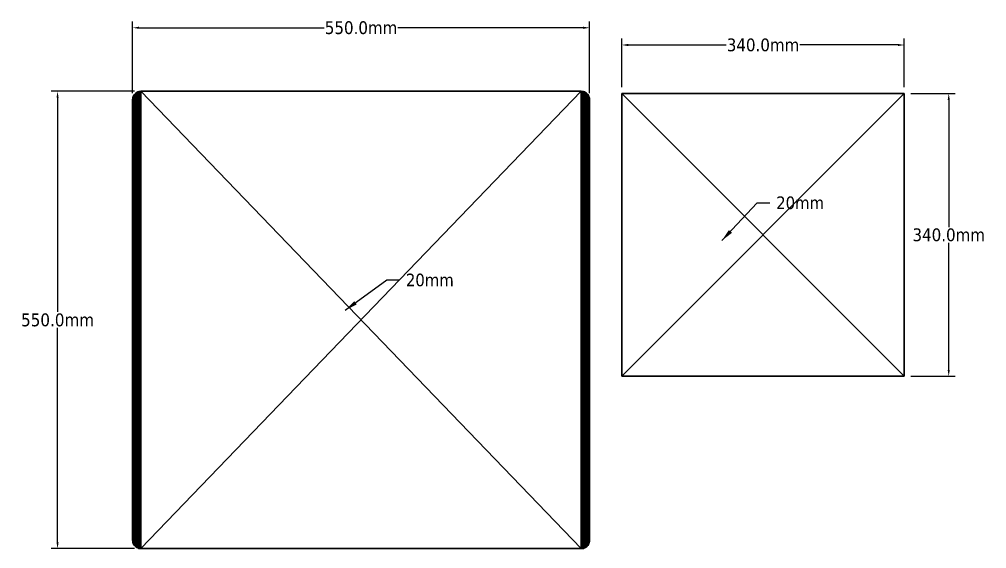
# Model space of a CAD drawing. Extents: x -115 to 1866, y 25 to 1268.
# Drawn here: x -115 to 1049, y 599 to 1235 of the extents above; entities that cross this region are included whole.
import ezdxf

# ---------------------------------------------------------------- set-up
doc = ezdxf.new("R2010")
doc.units = 0
doc.layers.get('0').update_dxf_attribs({"color": 13, "linetype": 'CONTINUOUS'})
doc.layers.get('DEFPOINTS').update_dxf_attribs({"linetype": 'CONTINUOUS'})
doc.styles.add('TAHOMA', font='Tahoma.ttf')
doc.dimstyles.new('DIMSTYLE1', dxfattribs={"dimtxt": 15.498803, "dimasz": 7.749402, "dimexe": 7.749402, "dimexo": 7.749402, "dimgap": 1.54988, "dimtad": 0, "dimtih": 1, "dimtoh": 1, "dimdec": 1, "dimzin": 0, "dimtxsty": 'TAHOMA', "dimcen": 0.09, "dimazin": 3, "dimtfac": 1, "dimtdec": 4, "dimtofl": 0, "dimtmove": 0, "dimatfit": 3, "dimtolj": 1, "dimtzin": 0})
doc.dimstyles.new('DIMSTYLE2', dxfattribs={"dimtxt": 15.374363, "dimasz": 7.687181, "dimexe": 7.687181, "dimexo": 7.687181, "dimgap": 1.537436, "dimtad": 0, "dimtih": 1, "dimtoh": 1, "dimdec": 1, "dimzin": 0, "dimtxsty": 'TAHOMA', "dimcen": 0.09, "dimazin": 3, "dimtfac": 1, "dimtdec": 4, "dimtofl": 0, "dimtmove": 0, "dimatfit": 3, "dimtolj": 1, "dimtzin": 0})
doc.dimstyles.get("Standard").update_dxf_attribs({"dimtxt": 0.18, "dimasz": 0.18, "dimexe": 0.18, "dimexo": 0.0625, "dimgap": 0.09, "dimtad": 0, "dimtih": 1, "dimtoh": 1, "dimdec": 4, "dimzin": 0, "dimtxsty": 'STANDARD', "dimcen": 0.09, "dimazin": 3, "dimtfac": 1, "dimtdec": 4, "dimtofl": 0, "dimtmove": 0, "dimatfit": 3, "dimtolj": 1, "dimtzin": 0})

# ---------------------------------------------------------------- blocks, each defined once
blk = doc.blocks.new('__________3')
for p, q in [((0, 340), (0, 0)), ((0, 340, 21), (0, 0, 21)), ((0, 340), (0, 340, 21)), ((340, 340), (0, 340)), ((340, 340, 21), (0, 340, 21)), ((340, 340), (340, 340, 21)), ((340, 0), (340, 340)), ((340, 0, 21), (340, 340, 21)), ((0, 0), (0, 0, 21)), ((0, 0, 21), (340, 0, 21)), ((0, 0), (340, 0)), ((340, 0), (340, 0, 21))]:
    blk.add_line(p, q)
at = {"color": 43}
mesh = blk.add_polyface(dxfattribs=at)
corners = [(0, 340, 21), (0, 0), (0, 0, 21), (0, 340)]
mesh.append_faces([[corners[k] for k in face] for face in [(0, 1, 2), (1, 0, 3)]], dxfattribs={"vtx0": -1, "color": 43})
mesh = blk.add_polyface(dxfattribs=at)
corners = [(0, 340, 21), (340, 340), (0, 340), (340, 340, 21)]
mesh.append_faces([[corners[k] for k in face] for face in [(0, 1, 2), (1, 0, 3)]], dxfattribs={"vtx0": -1, "color": 43})
at = {"color": 23}
mesh = blk.add_polyface(dxfattribs=at)
corners = [(340, 0, 21), (0, 340, 21), (0, 0, 21), (340, 340, 21)]
mesh.append_faces([[corners[k] for k in face] for face in [(0, 1, 2), (1, 0, 3)]], dxfattribs={"vtx0": -1, "color": 23})
mesh = blk.add_polyface(dxfattribs=at)
corners = [(340, 340), (0, 0), (0, 340), (340, 0)]
mesh.append_faces([[corners[k] for k in face] for face in [(0, 1, 2), (1, 0, 3)]], dxfattribs={"vtx0": -1, "color": 23})
at = {"color": 43}
mesh = blk.add_polyface(dxfattribs=at)
corners = [(340, 340), (340, 0, 21), (340, 0), (340, 340, 21)]
mesh.append_faces([[corners[k] for k in face] for face in [(0, 1, 2), (1, 0, 3)]], dxfattribs={"vtx0": -1, "color": 43})
mesh = blk.add_polyface(dxfattribs=at)
corners = [(340, 0, 21), (0, 0), (340, 0), (0, 0, 21)]
mesh.append_faces([[corners[k] for k in face] for face in [(0, 1, 2), (1, 0, 3)]], dxfattribs={"vtx0": -1, "color": 43})
blk = doc.blocks.new('__________8')
for p, q in [((3.9, 547.9, 21), (3.9, 547.9)), ((5, 548.7, 21), (5, 548.7)), ((6.2, 549.2, 21), (6.2, 549.2)), ((7.4, 549.7, 21), (7.4, 549.7)), ((8.7, 549.9, 21), (8.7, 549.9)), ((540, 550), (10, 550)), ((10, 550, 21), (10, 550)), ((540, 550, 21), (10, 550, 21)), ((540, 550, 21), (540, 550)), ((541.3, 549.9, 21), (541.3, 549.9)), ((542.6, 549.7, 21), (542.6, 549.7)), ((543.8, 549.2, 21), (543.8, 549.2)), ((545, 548.7, 21), (545, 548.7)), ((546.1, 547.9, 21), (546.1, 547.9)), ((0, 540), (0, 10)), ((0, 540, 21), (0, 540)), ((0, 540, 21), (0, 10, 21)), ((0.1, 541.3, 21), (0.1, 541.3)), ((0.3, 542.6, 21), (0.3, 542.6)), ((0.8, 543.8, 21), (0.8, 543.8)), ((1.3, 545, 21), (1.3, 545)), ((2.1, 546.1, 21), (2.1, 546.1)), ((2.9, 547.1, 21), (2.9, 547.1)), ((547.1, 547.1, 21), (547.1, 547.1)), ((547.9, 546.1, 21), (547.9, 546.1)), ((548.7, 545, 21), (548.7, 545)), ((549.2, 543.8, 21), (549.2, 543.8)), ((549.7, 542.6, 21), (549.7, 542.6)), ((549.9, 541.3, 21), (549.9, 541.3)), ((550, 10), (550, 540)), ((550, 10, 21), (550, 540, 21)), ((550, 540, 21), (550, 540)), ((0, 10, 21), (0, 10)), ((0.1, 8.7, 21), (0.1, 8.7)), ((0.3, 7.4, 21), (0.3, 7.4)), ((0.8, 6.2, 21), (0.8, 6.2)), ((1.3, 5, 21), (1.3, 5)), ((2.1, 3.9, 21), (2.1, 3.9)), ((2.9, 2.9, 21), (2.9, 2.9)), ((3.9, 2.1, 21), (3.9, 2.1)), ((5, 1.3, 21), (5, 1.3)), ((6.2, 0.8, 21), (6.2, 0.8)), ((7.4, 0.3, 21), (7.4, 0.3)), ((8.7, 0.1, 21), (8.7, 0.1)), ((10, 0), (540, 0)), ((10, 0, 21), (10, 0)), ((10, 0, 21), (540, 0, 21)), ((540, 0, 21), (540, 0)), ((541.3, 0.1, 21), (541.3, 0.1)), ((542.6, 0.3, 21), (542.6, 0.3)), ((543.8, 0.8, 21), (543.8, 0.8)), ((545, 1.3, 21), (545, 1.3)), ((546.1, 2.1, 21), (546.1, 2.1)), ((547.1, 2.9, 21), (547.1, 2.9)), ((547.9, 3.9, 21), (547.9, 3.9)), ((548.7, 5, 21), (548.7, 5)), ((549.2, 6.2, 21), (549.2, 6.2)), ((549.7, 7.4, 21), (549.7, 7.4)), ((549.9, 8.7, 21), (549.9, 8.7)), ((550, 10, 21), (550, 10))]:
    blk.add_line(p, q)
for centre, start, end in [((10, 540), 90, 180), ((10, 540, 21), 90, 180), ((10, 10), 180, 270), ((10, 10, 21), 180, 270), ((540, 10), 270, 360), ((540, 10, 21), 270, 360)]:
    blk.add_arc(centre, 10, start, end)
at = {"extrusion": (0, 0, -1)}
for centre in [(-540, 540), (-540, 540, -21)]:
    blk.add_arc(centre, 10, 90, 180, dxfattribs=at)
at = {"color": 23}
mesh = blk.add_polyface(dxfattribs=at)
corners = [(0.1, 541.3), (0, 10), (0, 540), (0.1, 8.7), (0.3, 542.6), (0.3, 7.4), (0.8, 543.8), (0.8, 6.2), (1.3, 545), (1.3, 5), (2.1, 546.1), (2.1, 3.9), (2.9, 547.1), (2.9, 2.9), (3.9, 547.9), (3.9, 2.1), (5, 548.7), (5, 1.3), (6.2, 549.2), (6.2, 0.8), (7.4, 549.7), (7.4, 0.3), (8.7, 549.9), (8.7, 0.1), (10, 550), (10, 0), (540, 550), (540, 0), (541.3, 549.9), (541.3, 0.1), (542.6, 549.7), (542.6, 0.3), (543.8, 549.2), (543.8, 0.8), (545, 548.7), (545, 1.3), (546.1, 547.9), (546.1, 2.1), (547.1, 547.1), (547.1, 2.9), (547.9, 546.1), (547.9, 3.9), (548.7, 545), (548.7, 5), (549.2, 543.8), (549.2, 6.2), (549.7, 542.6), (549.7, 7.4), (549.9, 541.3), (549.9, 8.7), (550, 540), (550, 10)]
mesh.append_faces([[corners[k] for k in face] for face in [(0, 1, 2), (49, 50, 51)]], dxfattribs={"vtx0": -1, "color": 23})
mesh.append_faces([[corners[k] for k in face] for face in [(1, 0, 3), (3, 4, 5), (5, 6, 7), (7, 8, 9), (9, 10, 11), (11, 12, 13), (13, 14, 15), (15, 16, 17), (17, 18, 19), (19, 20, 21), (21, 22, 23), (23, 24, 25), (25, 26, 27), (27, 28, 29), (29, 30, 31), (31, 32, 33), (33, 34, 35), (35, 36, 37), (37, 38, 39), (39, 40, 41), (41, 42, 43), (43, 44, 45), (45, 46, 47), (47, 48, 49)]], dxfattribs={"vtx0": -1, "vtx1": -1, "color": 23})
mesh.append_faces([[corners[k] for k in face] for face in [(3, 0, 4), (5, 4, 6), (7, 6, 8), (9, 8, 10), (11, 10, 12), (13, 12, 14), (15, 14, 16), (17, 16, 18), (19, 18, 20), (21, 20, 22), (23, 22, 24), (25, 24, 26), (27, 26, 28), (29, 28, 30), (31, 30, 32), (33, 32, 34), (35, 34, 36), (37, 36, 38), (39, 38, 40), (41, 40, 42), (43, 42, 44), (45, 44, 46), (47, 46, 48), (49, 48, 50)]], dxfattribs={"vtx0": -1, "vtx2": -1, "color": 23})
mesh = blk.add_polyface(dxfattribs=at)
corners = [(0.1, 8.7, 21), (0, 540, 21), (0, 10, 21), (0.1, 541.3, 21), (0.3, 7.4, 21), (0.3, 542.6, 21), (0.8, 6.2, 21), (0.8, 543.8, 21), (1.3, 5, 21), (1.3, 545, 21), (2.1, 3.9, 21), (2.1, 546.1, 21), (2.9, 2.9, 21), (2.9, 547.1, 21), (3.9, 2.1, 21), (3.9, 547.9, 21), (5, 1.3, 21), (5, 548.7, 21), (6.2, 0.8, 21), (6.2, 549.2, 21), (7.4, 0.3, 21), (7.4, 549.7, 21), (8.7, 0.1, 21), (8.7, 549.9, 21), (10, 0, 21), (10, 550, 21), (540, 0, 21), (540, 550, 21), (541.3, 0.1, 21), (541.3, 549.9, 21), (542.6, 0.3, 21), (542.6, 549.7, 21), (543.8, 0.8, 21), (543.8, 549.2, 21), (545, 1.3, 21), (545, 548.7, 21), (546.1, 2.1, 21), (546.1, 547.9, 21), (547.1, 2.9, 21), (547.1, 547.1, 21), (547.9, 3.9, 21), (547.9, 546.1, 21), (548.7, 5, 21), (548.7, 545, 21), (549.2, 6.2, 21), (549.2, 543.8, 21), (549.7, 7.4, 21), (549.7, 542.6, 21), (549.9, 8.7, 21), (549.9, 541.3, 21), (550, 10, 21), (550, 540, 21)]
mesh.append_faces([[corners[k] for k in face] for face in [(0, 1, 2), (49, 50, 51)]], dxfattribs={"vtx0": -1, "color": 23})
mesh.append_faces([[corners[k] for k in face] for face in [(1, 0, 3), (3, 4, 5), (5, 6, 7), (7, 8, 9), (9, 10, 11), (11, 12, 13), (13, 14, 15), (15, 16, 17), (17, 18, 19), (19, 20, 21), (21, 22, 23), (23, 24, 25), (25, 26, 27), (27, 28, 29), (29, 30, 31), (31, 32, 33), (33, 34, 35), (35, 36, 37), (37, 38, 39), (39, 40, 41), (41, 42, 43), (43, 44, 45), (45, 46, 47), (47, 48, 49)]], dxfattribs={"vtx0": -1, "vtx1": -1, "color": 23})
mesh.append_faces([[corners[k] for k in face] for face in [(3, 0, 4), (5, 4, 6), (7, 6, 8), (9, 8, 10), (11, 10, 12), (13, 12, 14), (15, 14, 16), (17, 16, 18), (19, 18, 20), (21, 20, 22), (23, 22, 24), (25, 24, 26), (27, 26, 28), (29, 28, 30), (31, 30, 32), (33, 32, 34), (35, 34, 36), (37, 36, 38), (39, 38, 40), (41, 40, 42), (43, 42, 44), (45, 44, 46), (47, 46, 48), (49, 48, 50)]], dxfattribs={"vtx0": -1, "vtx2": -1, "color": 23})
at = {"color": 43}
mesh = blk.add_polyface(dxfattribs=at)
corners = [(2.9, 547.1, 21), (3.9, 547.9), (2.9, 547.1), (3.9, 547.9, 21)]
mesh.append_faces([[corners[k] for k in face] for face in [(0, 1, 2), (1, 0, 3)]], dxfattribs={"vtx0": -1, "color": 43})
mesh = blk.add_polyface(dxfattribs=at)
corners = [(3.9, 547.9, 21), (5, 548.7), (3.9, 547.9), (5, 548.7, 21)]
mesh.append_faces([[corners[k] for k in face] for face in [(0, 1, 2), (1, 0, 3)]], dxfattribs={"vtx0": -1, "color": 43})
mesh = blk.add_polyface(dxfattribs=at)
corners = [(5, 548.7, 21), (6.2, 549.2), (5, 548.7), (6.2, 549.2, 21)]
mesh.append_faces([[corners[k] for k in face] for face in [(0, 1, 2), (1, 0, 3)]], dxfattribs={"vtx0": -1, "color": 43})
mesh = blk.add_polyface(dxfattribs=at)
corners = [(6.2, 549.2, 21), (7.4, 549.7), (6.2, 549.2), (7.4, 549.7, 21)]
mesh.append_faces([[corners[k] for k in face] for face in [(0, 1, 2), (1, 0, 3)]], dxfattribs={"vtx0": -1, "color": 43})
mesh = blk.add_polyface(dxfattribs=at)
corners = [(7.4, 549.7, 21), (8.7, 549.9), (7.4, 549.7), (8.7, 549.9, 21)]
mesh.append_faces([[corners[k] for k in face] for face in [(0, 1, 2), (1, 0, 3)]], dxfattribs={"vtx0": -1, "color": 43})
mesh = blk.add_polyface(dxfattribs=at)
corners = [(8.7, 549.9, 21), (10, 550), (8.7, 549.9), (10, 550, 21)]
mesh.append_faces([[corners[k] for k in face] for face in [(0, 1, 2), (1, 0, 3)]], dxfattribs={"vtx0": -1, "color": 43})
mesh = blk.add_polyface(dxfattribs=at)
corners = [(10, 550, 21), (540, 550), (10, 550), (540, 550, 21)]
mesh.append_faces([[corners[k] for k in face] for face in [(0, 1, 2), (1, 0, 3)]], dxfattribs={"vtx0": -1, "color": 43})
mesh = blk.add_polyface(dxfattribs=at)
corners = [(540, 550, 21), (541.3, 549.9), (540, 550), (541.3, 549.9, 21)]
mesh.append_faces([[corners[k] for k in face] for face in [(0, 1, 2), (1, 0, 3)]], dxfattribs={"vtx0": -1, "color": 43})
mesh = blk.add_polyface(dxfattribs=at)
corners = [(541.3, 549.9, 21), (542.6, 549.7), (541.3, 549.9), (542.6, 549.7, 21)]
mesh.append_faces([[corners[k] for k in face] for face in [(0, 1, 2), (1, 0, 3)]], dxfattribs={"vtx0": -1, "color": 43})
mesh = blk.add_polyface(dxfattribs=at)
corners = [(542.6, 549.7, 21), (543.8, 549.2), (542.6, 549.7), (543.8, 549.2, 21)]
mesh.append_faces([[corners[k] for k in face] for face in [(0, 1, 2), (1, 0, 3)]], dxfattribs={"vtx0": -1, "color": 43})
mesh = blk.add_polyface(dxfattribs=at)
corners = [(543.8, 549.2, 21), (545, 548.7), (543.8, 549.2), (545, 548.7, 21)]
mesh.append_faces([[corners[k] for k in face] for face in [(0, 1, 2), (1, 0, 3)]], dxfattribs={"vtx0": -1, "color": 43})
mesh = blk.add_polyface(dxfattribs=at)
corners = [(545, 548.7, 21), (546.1, 547.9), (545, 548.7), (546.1, 547.9, 21)]
mesh.append_faces([[corners[k] for k in face] for face in [(0, 1, 2), (1, 0, 3)]], dxfattribs={"vtx0": -1, "color": 43})
mesh = blk.add_polyface(dxfattribs=at)
corners = [(546.1, 547.9, 21), (547.1, 547.1), (546.1, 547.9), (547.1, 547.1, 21)]
mesh.append_faces([[corners[k] for k in face] for face in [(0, 1, 2), (1, 0, 3)]], dxfattribs={"vtx0": -1, "color": 43})
mesh = blk.add_polyface(dxfattribs=at)
corners = [(0.1, 541.3, 21), (0, 540), (0, 540, 21), (0.1, 541.3)]
mesh.append_faces([[corners[k] for k in face] for face in [(0, 1, 2), (1, 0, 3)]], dxfattribs={"vtx0": -1, "color": 43})
mesh = blk.add_polyface(dxfattribs=at)
corners = [(0, 540, 21), (0, 10), (0, 10, 21), (0, 540)]
mesh.append_faces([[corners[k] for k in face] for face in [(0, 1, 2), (1, 0, 3)]], dxfattribs={"vtx0": -1, "color": 43})
mesh = blk.add_polyface(dxfattribs=at)
corners = [(0.3, 542.6, 21), (0.1, 541.3), (0.1, 541.3, 21), (0.3, 542.6)]
mesh.append_faces([[corners[k] for k in face] for face in [(0, 1, 2), (1, 0, 3)]], dxfattribs={"vtx0": -1, "color": 43})
mesh = blk.add_polyface(dxfattribs=at)
corners = [(0.8, 543.8, 21), (0.3, 542.6), (0.3, 542.6, 21), (0.8, 543.8)]
mesh.append_faces([[corners[k] for k in face] for face in [(0, 1, 2), (1, 0, 3)]], dxfattribs={"vtx0": -1, "color": 43})
mesh = blk.add_polyface(dxfattribs=at)
corners = [(1.3, 545, 21), (0.8, 543.8), (0.8, 543.8, 21), (1.3, 545)]
mesh.append_faces([[corners[k] for k in face] for face in [(0, 1, 2), (1, 0, 3)]], dxfattribs={"vtx0": -1, "color": 43})
mesh = blk.add_polyface(dxfattribs=at)
corners = [(2.1, 546.1, 21), (1.3, 545), (1.3, 545, 21), (2.1, 546.1)]
mesh.append_faces([[corners[k] for k in face] for face in [(0, 1, 2), (1, 0, 3)]], dxfattribs={"vtx0": -1, "color": 43})
mesh = blk.add_polyface(dxfattribs=at)
corners = [(2.9, 547.1, 21), (2.1, 546.1), (2.1, 546.1, 21), (2.9, 547.1)]
mesh.append_faces([[corners[k] for k in face] for face in [(0, 1, 2), (1, 0, 3)]], dxfattribs={"vtx0": -1, "color": 43})
mesh = blk.add_polyface(dxfattribs=at)
corners = [(547.1, 547.1), (547.9, 546.1, 21), (547.9, 546.1), (547.1, 547.1, 21)]
mesh.append_faces([[corners[k] for k in face] for face in [(0, 1, 2), (1, 0, 3)]], dxfattribs={"vtx0": -1, "color": 43})
mesh = blk.add_polyface(dxfattribs=at)
corners = [(547.9, 546.1), (548.7, 545, 21), (548.7, 545), (547.9, 546.1, 21)]
mesh.append_faces([[corners[k] for k in face] for face in [(0, 1, 2), (1, 0, 3)]], dxfattribs={"vtx0": -1, "color": 43})
mesh = blk.add_polyface(dxfattribs=at)
corners = [(548.7, 545), (549.2, 543.8, 21), (549.2, 543.8), (548.7, 545, 21)]
mesh.append_faces([[corners[k] for k in face] for face in [(0, 1, 2), (1, 0, 3)]], dxfattribs={"vtx0": -1, "color": 43})
mesh = blk.add_polyface(dxfattribs=at)
corners = [(549.2, 543.8), (549.7, 542.6, 21), (549.7, 542.6), (549.2, 543.8, 21)]
mesh.append_faces([[corners[k] for k in face] for face in [(0, 1, 2), (1, 0, 3)]], dxfattribs={"vtx0": -1, "color": 43})
mesh = blk.add_polyface(dxfattribs=at)
corners = [(549.7, 542.6), (549.9, 541.3, 21), (549.9, 541.3), (549.7, 542.6, 21)]
mesh.append_faces([[corners[k] for k in face] for face in [(0, 1, 2), (1, 0, 3)]], dxfattribs={"vtx0": -1, "color": 43})
mesh = blk.add_polyface(dxfattribs=at)
corners = [(549.9, 541.3), (550, 540, 21), (550, 540), (549.9, 541.3, 21)]
mesh.append_faces([[corners[k] for k in face] for face in [(0, 1, 2), (1, 0, 3)]], dxfattribs={"vtx0": -1, "color": 43})
mesh = blk.add_polyface(dxfattribs=at)
corners = [(550, 540), (550, 10, 21), (550, 10), (550, 540, 21)]
mesh.append_faces([[corners[k] for k in face] for face in [(0, 1, 2), (1, 0, 3)]], dxfattribs={"vtx0": -1, "color": 43})
mesh = blk.add_polyface(dxfattribs=at)
corners = [(0, 10, 21), (0.1, 8.7), (0.1, 8.7, 21), (0, 10)]
mesh.append_faces([[corners[k] for k in face] for face in [(0, 1, 2), (1, 0, 3)]], dxfattribs={"vtx0": -1, "color": 43})
mesh = blk.add_polyface(dxfattribs=at)
corners = [(0.1, 8.7, 21), (0.3, 7.4), (0.3, 7.4, 21), (0.1, 8.7)]
mesh.append_faces([[corners[k] for k in face] for face in [(0, 1, 2), (1, 0, 3)]], dxfattribs={"vtx0": -1, "color": 43})
mesh = blk.add_polyface(dxfattribs=at)
corners = [(0.3, 7.4, 21), (0.8, 6.2), (0.8, 6.2, 21), (0.3, 7.4)]
mesh.append_faces([[corners[k] for k in face] for face in [(0, 1, 2), (1, 0, 3)]], dxfattribs={"vtx0": -1, "color": 43})
mesh = blk.add_polyface(dxfattribs=at)
corners = [(0.8, 6.2, 21), (1.3, 5), (1.3, 5, 21), (0.8, 6.2)]
mesh.append_faces([[corners[k] for k in face] for face in [(0, 1, 2), (1, 0, 3)]], dxfattribs={"vtx0": -1, "color": 43})
mesh = blk.add_polyface(dxfattribs=at)
corners = [(1.3, 5, 21), (2.1, 3.9), (2.1, 3.9, 21), (1.3, 5)]
mesh.append_faces([[corners[k] for k in face] for face in [(0, 1, 2), (1, 0, 3)]], dxfattribs={"vtx0": -1, "color": 43})
mesh = blk.add_polyface(dxfattribs=at)
corners = [(2.1, 3.9, 21), (2.9, 2.9), (2.9, 2.9, 21), (2.1, 3.9)]
mesh.append_faces([[corners[k] for k in face] for face in [(0, 1, 2), (1, 0, 3)]], dxfattribs={"vtx0": -1, "color": 43})
mesh = blk.add_polyface(dxfattribs=at)
corners = [(3.9, 2.1, 21), (2.9, 2.9), (3.9, 2.1), (2.9, 2.9, 21)]
mesh.append_faces([[corners[k] for k in face] for face in [(0, 1, 2), (1, 0, 3)]], dxfattribs={"vtx0": -1, "color": 43})
mesh = blk.add_polyface(dxfattribs=at)
corners = [(5, 1.3, 21), (3.9, 2.1), (5, 1.3), (3.9, 2.1, 21)]
mesh.append_faces([[corners[k] for k in face] for face in [(0, 1, 2), (1, 0, 3)]], dxfattribs={"vtx0": -1, "color": 43})
mesh = blk.add_polyface(dxfattribs=at)
corners = [(6.2, 0.8, 21), (5, 1.3), (6.2, 0.8), (5, 1.3, 21)]
mesh.append_faces([[corners[k] for k in face] for face in [(0, 1, 2), (1, 0, 3)]], dxfattribs={"vtx0": -1, "color": 43})
mesh = blk.add_polyface(dxfattribs=at)
corners = [(7.4, 0.3, 21), (6.2, 0.8), (7.4, 0.3), (6.2, 0.8, 21)]
mesh.append_faces([[corners[k] for k in face] for face in [(0, 1, 2), (1, 0, 3)]], dxfattribs={"vtx0": -1, "color": 43})
mesh = blk.add_polyface(dxfattribs=at)
corners = [(8.7, 0.1, 21), (7.4, 0.3), (8.7, 0.1), (7.4, 0.3, 21)]
mesh.append_faces([[corners[k] for k in face] for face in [(0, 1, 2), (1, 0, 3)]], dxfattribs={"vtx0": -1, "color": 43})
mesh = blk.add_polyface(dxfattribs=at)
corners = [(10, 0, 21), (8.7, 0.1), (10, 0), (8.7, 0.1, 21)]
mesh.append_faces([[corners[k] for k in face] for face in [(0, 1, 2), (1, 0, 3)]], dxfattribs={"vtx0": -1, "color": 43})
mesh = blk.add_polyface(dxfattribs=at)
corners = [(540, 0, 21), (10, 0), (540, 0), (10, 0, 21)]
mesh.append_faces([[corners[k] for k in face] for face in [(0, 1, 2), (1, 0, 3)]], dxfattribs={"vtx0": -1, "color": 43})
mesh = blk.add_polyface(dxfattribs=at)
corners = [(541.3, 0.1, 21), (540, 0), (541.3, 0.1), (540, 0, 21)]
mesh.append_faces([[corners[k] for k in face] for face in [(0, 1, 2), (1, 0, 3)]], dxfattribs={"vtx0": -1, "color": 43})
mesh = blk.add_polyface(dxfattribs=at)
corners = [(542.6, 0.3, 21), (541.3, 0.1), (542.6, 0.3), (541.3, 0.1, 21)]
mesh.append_faces([[corners[k] for k in face] for face in [(0, 1, 2), (1, 0, 3)]], dxfattribs={"vtx0": -1, "color": 43})
mesh = blk.add_polyface(dxfattribs=at)
corners = [(543.8, 0.8, 21), (542.6, 0.3), (543.8, 0.8), (542.6, 0.3, 21)]
mesh.append_faces([[corners[k] for k in face] for face in [(0, 1, 2), (1, 0, 3)]], dxfattribs={"vtx0": -1, "color": 43})
mesh = blk.add_polyface(dxfattribs=at)
corners = [(545, 1.3, 21), (543.8, 0.8), (545, 1.3), (543.8, 0.8, 21)]
mesh.append_faces([[corners[k] for k in face] for face in [(0, 1, 2), (1, 0, 3)]], dxfattribs={"vtx0": -1, "color": 43})
mesh = blk.add_polyface(dxfattribs=at)
corners = [(546.1, 2.1, 21), (545, 1.3), (546.1, 2.1), (545, 1.3, 21)]
mesh.append_faces([[corners[k] for k in face] for face in [(0, 1, 2), (1, 0, 3)]], dxfattribs={"vtx0": -1, "color": 43})
mesh = blk.add_polyface(dxfattribs=at)
corners = [(547.1, 2.9, 21), (546.1, 2.1), (547.1, 2.9), (546.1, 2.1, 21)]
mesh.append_faces([[corners[k] for k in face] for face in [(0, 1, 2), (1, 0, 3)]], dxfattribs={"vtx0": -1, "color": 43})
mesh = blk.add_polyface(dxfattribs=at)
corners = [(547.9, 3.9), (547.1, 2.9, 21), (547.1, 2.9), (547.9, 3.9, 21)]
mesh.append_faces([[corners[k] for k in face] for face in [(0, 1, 2), (1, 0, 3)]], dxfattribs={"vtx0": -1, "color": 43})
mesh = blk.add_polyface(dxfattribs=at)
corners = [(548.7, 5), (547.9, 3.9, 21), (547.9, 3.9), (548.7, 5, 21)]
mesh.append_faces([[corners[k] for k in face] for face in [(0, 1, 2), (1, 0, 3)]], dxfattribs={"vtx0": -1, "color": 43})
mesh = blk.add_polyface(dxfattribs=at)
corners = [(549.2, 6.2), (548.7, 5, 21), (548.7, 5), (549.2, 6.2, 21)]
mesh.append_faces([[corners[k] for k in face] for face in [(0, 1, 2), (1, 0, 3)]], dxfattribs={"vtx0": -1, "color": 43})
mesh = blk.add_polyface(dxfattribs=at)
corners = [(549.7, 7.4), (549.2, 6.2, 21), (549.2, 6.2), (549.7, 7.4, 21)]
mesh.append_faces([[corners[k] for k in face] for face in [(0, 1, 2), (1, 0, 3)]], dxfattribs={"vtx0": -1, "color": 43})
mesh = blk.add_polyface(dxfattribs=at)
corners = [(549.9, 8.7), (549.7, 7.4, 21), (549.7, 7.4), (549.9, 8.7, 21)]
mesh.append_faces([[corners[k] for k in face] for face in [(0, 1, 2), (1, 0, 3)]], dxfattribs={"vtx0": -1, "color": 43})
mesh = blk.add_polyface(dxfattribs=at)
corners = [(550, 10), (549.9, 8.7, 21), (549.9, 8.7), (550, 10, 21)]
mesh.append_faces([[corners[k] for k in face] for face in [(0, 1, 2), (1, 0, 3)]], dxfattribs={"vtx0": -1, "color": 43})
blk = doc.blocks.new('*D12')
at = {"color": 0}
for p, q in [((23.3, 1148.6), (-77, 1148.6)), ((-69.3, 1140.8), (-69.3, 883.2)), ((-69.3, 606.3), (-69.3, 864)), ((23.3, 598.6), (-77, 598.6))]:
    blk.add_line(p, q, dxfattribs=at)
for points in [[(-68, 1140.8), (-70.6, 1140.8), (-69.3, 1148.6)], [(-70.6, 606.3), (-68, 606.3), (-69.3, 598.6)]]:
    blk.add_solid(points, dxfattribs=at)
at = {"layer": 'DEFPOINTS', "color": 0}
for p in [(31, 1148.6), (-69.3, 598.6), (31, 598.6)]:
    blk.add_point(p, dxfattribs=at)
at = {"color": 0, "insert": (-69.3, 873.6), "char_height": 15.499, "attachment_point": 5, "style": 'TAHOMA'}
blk.add_mtext('\\A1;550.0mm', dxfattribs=at)
blk = doc.blocks.new('*D13')
at = {"color": 0}
for p, q in [((21, 1146.3), (21, 1232.7)), ((28.7, 1225), (251.7, 1225)), ((563.3, 1225), (340.3, 1225)), ((571, 1146.3), (571, 1232.7))]:
    blk.add_line(p, q, dxfattribs=at)
for points in [[(28.7, 1226.3), (28.7, 1223.7), (21, 1225)], [(563.3, 1223.7), (563.3, 1226.3), (571, 1225)]]:
    blk.add_solid(points, dxfattribs=at)
at = {"layer": 'DEFPOINTS', "color": 0}
for p in [(571, 1225), (21, 1138.6), (571, 1138.6)]:
    blk.add_point(p, dxfattribs=at)
at = {"color": 0, "insert": (296, 1225), "char_height": 15.374, "attachment_point": 5, "style": 'TAHOMA'}
blk.add_mtext('\\A1;550.0mm', dxfattribs=at)
blk = doc.blocks.new('*D15')
at = {"color": 0}
for p, q in [((609.8, 1153.6), (609.8, 1212)), ((949.8, 1153.6), (949.8, 1212)), ((617.5, 1204.3), (735.4, 1204.3)), ((942.1, 1204.3), (824.2, 1204.3))]:
    blk.add_line(p, q, dxfattribs=at)
for points in [[(617.5, 1205.6), (617.5, 1203), (609.8, 1204.3)], [(942.1, 1203), (942.1, 1205.6), (949.8, 1204.3)]]:
    blk.add_solid(points, dxfattribs=at)
at = {"layer": 'DEFPOINTS', "color": 0}
for p in [(609.8, 1204.3), (609.8, 1145.9), (949.8, 1145.9)]:
    blk.add_point(p, dxfattribs=at)
at = {"color": 0, "insert": (779.8, 1204.3), "char_height": 15.374, "attachment_point": 5, "style": 'TAHOMA'}
blk.add_mtext('\\A1;340.0mm', dxfattribs=at)
blk = doc.blocks.new('*D16')
at = {"color": 0}
for p, q in [((957.5, 1145.9), (1011, 1145.9)), ((1003.3, 1138.2), (1003.3, 985.4)), ((1003.3, 813.6), (1003.3, 966.3)), ((957.5, 805.9), (1011, 805.9))]:
    blk.add_line(p, q, dxfattribs=at)
for points in [[(1004.6, 1138.2), (1002, 1138.2), (1003.3, 1145.9)], [(1002, 813.6), (1004.6, 813.6), (1003.3, 805.9)]]:
    blk.add_solid(points, dxfattribs=at)
at = {"layer": 'DEFPOINTS', "color": 0}
for p in [(949.8, 1145.9), (949.8, 805.9), (1003.3, 805.9)]:
    blk.add_point(p, dxfattribs=at)
at = {"color": 0, "insert": (1003.3, 975.9), "char_height": 15.374, "attachment_point": 5, "style": 'TAHOMA'}
blk.add_mtext('\\A1;340.0mm', dxfattribs=at)

msp = doc.modelspace()

# ---------------------------------------------------------------- block references
for name, p in [('__________8', (21.03, 598.59)), ('__________3', (609.79, 805.89))]:
    msp.add_blockref(name, p)

# ---------------------------------------------------------------- texts
at = {"color": 49, "attachment_point": 1, "style": 'TAHOMA'}
for insert, char_height in [((795.63, 1022.15, 57.02), 15.161), ((349.95, 929.31, 56.2), 15.166)]:
    msp.add_mtext('20mm', dxfattribs=dict(at, insert=insert, char_height=char_height))

# ---------------------------------------------------------------- dimensions: what is measured, and where the dimension line sits
at = {"color": 49}
for base, p1, p2, picture, middle in [((571.03, 1225.03, 21), (21.03, 1138.59, 21), (571.03, 1138.59, 21), '*D13', (296.03, 1225.03, 21)), ((609.79, 1204.28, 21), (949.79, 1145.89, 21), (609.79, 1145.89, 21), '*D15', (779.79, 1204.28, 21))]:
    dim = msp.add_linear_dim(base=base, p1=p1, p2=p2, dimstyle='DIMSTYLE2', override={"dimpost": 'mm'}, dxfattribs=at)
    dim.commit()
    dim.dimension.update_dxf_attribs({"geometry": picture, "text_midpoint": middle})
for base, p1, p2, dimstyle, picture, middle in [((-69.29, 598.59), (31.03, 1148.59), (31.03, 598.59), 'DIMSTYLE1', '*D12', (-69.29, 873.59)), ((1003.32, 805.89, 21), (949.79, 1145.89, 21), (949.79, 805.89, 21), 'DIMSTYLE2', '*D16', (1003.32, 975.89, 21))]:
    dim = msp.add_linear_dim(base=base, p1=p1, p2=p2, angle=90, dimstyle=dimstyle, override={"dimpost": 'mm'}, dxfattribs=at)
    dim.commit()
    dim.dimension.update_dxf_attribs({"geometry": picture, "text_midpoint": middle})

# ---------------------------------------------------------------- leaders
for points, override in [([(730.22, 969.02, -57.02), (772.89, 1014.57, -57.02), (788.05, 1014.57, -57.02)], {"dimasz": 15.16094}), ([(277.06, 885.26, -56.2), (327.2, 921.73, -56.2), (342.37, 921.73, -56.2)], {"dimasz": 15.165794})]:
    msp.add_leader(points, dimstyle='STANDARD', override=override, dxfattribs=at)

doc.saveas('drawing.dxf')
